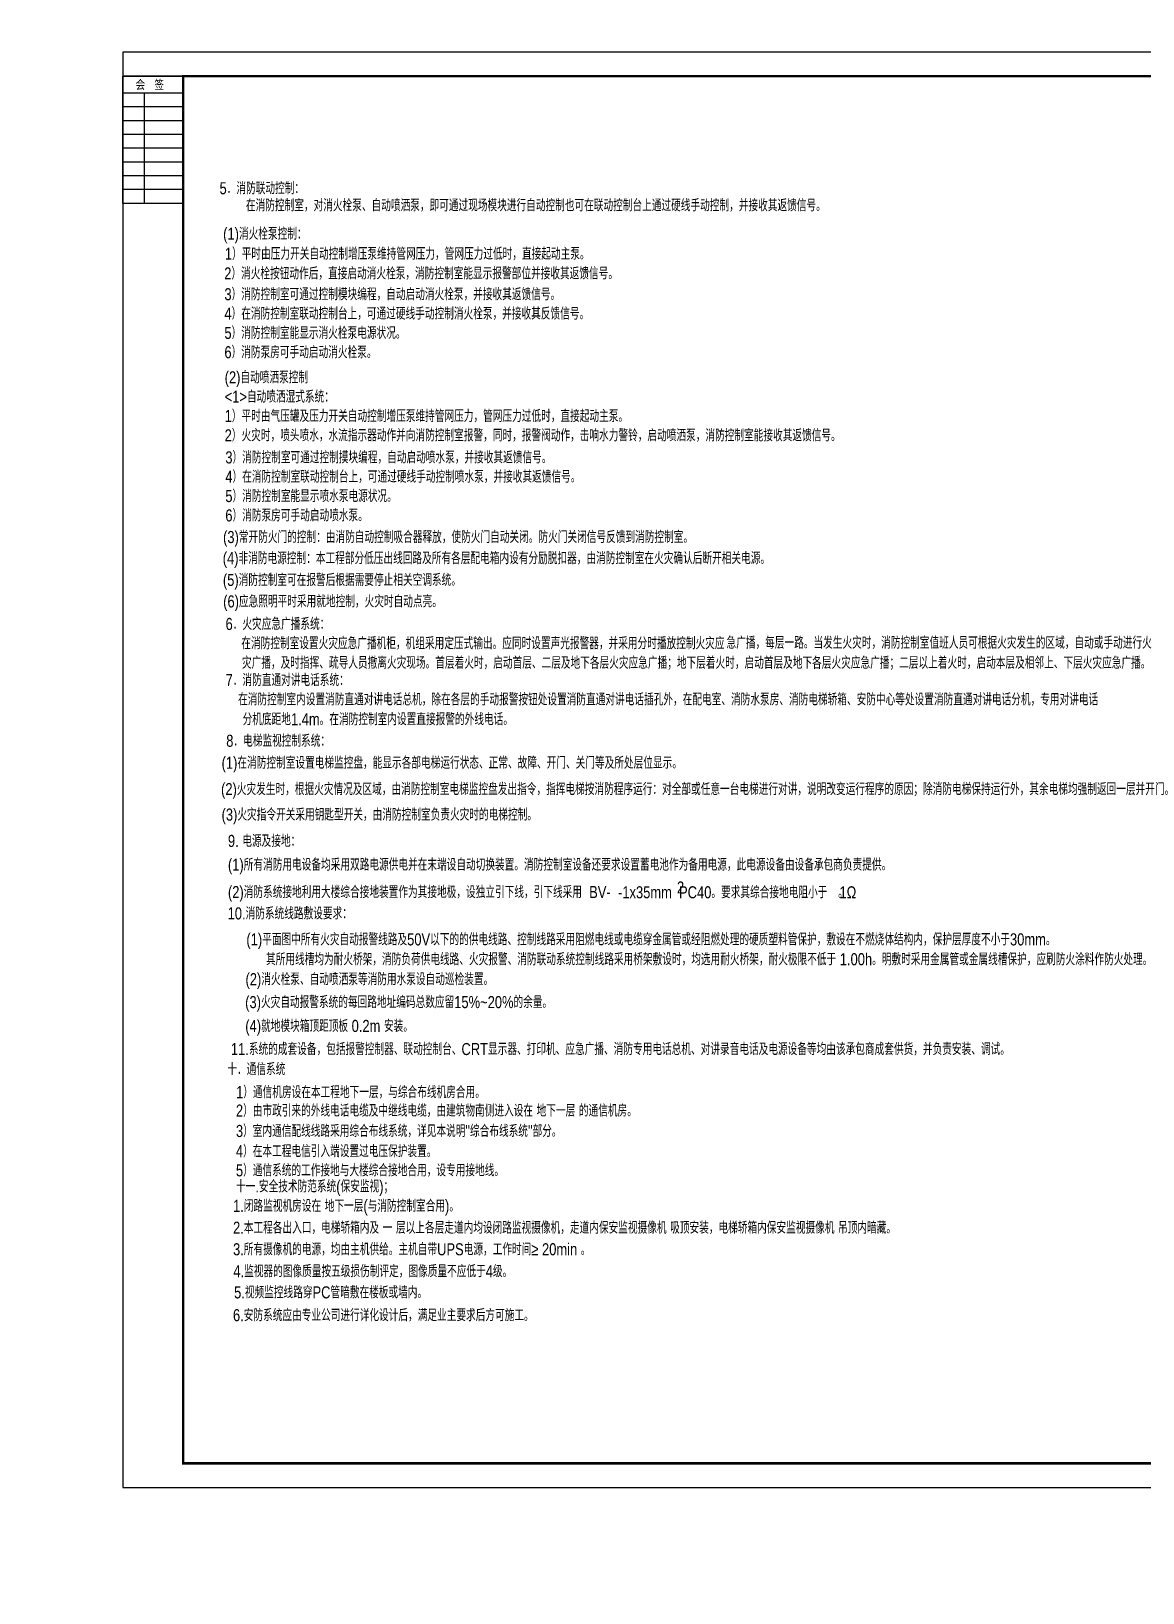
# Model space of a CAD drawing. Extents: x 2166032 to 5302137, y 581493 to 2416206.
# Drawn here: x 2799633 to 2845640, y 1180353 to 1244973 of the extents above; entities that cross this region are included whole.
import ezdxf

# ---------------------------------------------------------------- set-up
doc = ezdxf.new("R2010")
doc.units = 0
doc.header["$LTSCALE"] = 1000
doc.header["$MEASUREMENT"] = 0
for name, color, linetype in [('JZ', 7, 'Continuous'), ('PUB_TITLE', 137, 'Continuous'), ('TEL_TITLE', 7, 'Continuous')]:
    doc.layers.add(name, color=color, linetype=linetype)
doc.styles.add('BZHZ', font='!tssdeng.shx', dxfattribs={"width": 0.8, "bigfont": '!tssdchn.shx'})
doc.styles.add('TSSD_REIN', font='tssdeng.shx', dxfattribs={"width": 0.7, "bigfont": 'tssdchn.shx'})

# ---------------------------------------------------------------- blocks, each defined once
blk = doc.blocks.new('$会签栏$00000001')
at = {"layer": 'PUB_TITLE'}
for p, q in [((-52.6, 0), (-52.6, 25)), ((-46.9, 0), (-46.9, 25)), ((-41.2, 0), (-41.2, 25)), ((-35.5, 0), (-35.5, 25)), ((-29.8, 0), (-29.8, 25)), ((-24.1, 0), (-24.1, 25)), ((-18.4, 0), (-18.4, 25)), ((-12.7, 0), (-12.7, 25)), ((-7, 0), (-7, 25)), ((0, 0), (0, 25)), ((-52.6, 16), (-7, 16))]:
    blk.add_line(p, q, dxfattribs=at)
blk.add_lwpolyline([(0, 25), (0, 0), (-52.6, 0), (-52.6, 25)], close=True, dxfattribs=at)
at = {"layer": 'PUB_TITLE', "color": 0, "style": 'TSSD_REIN', "width": 0.75}
blk.add_text('会  签', height=4.219, rotation=270, dxfattribs=at).set_placement((-5.71, 19.67))

msp = doc.modelspace()

# ---------------------------------------------------------------- linework, layer by layer
msp.add_circle((2604640.5, 1020101.3), 438608.5)
at = {"layer": 'TEL_TITLE'}
msp.add_lwpolyline([(2803419.4, 1184709.5), (2887519.4, 1184709.5), (2887519.4, 1244109.5), (2803419.4, 1244109.5)], close=True, dxfattribs=at)
at = {"layer": 'TEL_TITLE', "const_width": 100}
msp.add_lwpolyline([(2805919.4, 1185709.5), (2886519.4, 1185709.5), (2886519.4, 1243109.5), (2805919.4, 1243109.5)], close=True, dxfattribs=at)

# ---------------------------------------------------------------- block references
at = {"layer": 'PUB_TITLE', "xscale": 100, "yscale": 100, "zscale": 100, "rotation": 90}
msp.add_blockref('$会签栏$00000001', (2805919.4, 1243109.5), dxfattribs=at)

# ---------------------------------------------------------------- texts
at = {"layer": 'JZ', "ltscale": 1000, "style": 'BZHZ', "width": 0.8}
for s, p in [('5．消防联动控制：', (2807427.3, 1238226.3)), ('在消防控制室，对消火栓泵、自动喷洒泵，即可通过现场模块进行自动控制也可在联动控制台上通过硬线手动控制，并接收其返馈信号。', (2808518.8, 1237518.3)), ('(1)消火栓泵控制：', (2807576.1, 1236341.5)), ('1）平时由压力开关自动控制增压泵维持管网压力，管网压力过低时，直接起动主泵。', (2807647.5, 1235514)), ('2）消火栓按钮动作后，直接启动消火栓泵，消防控制室能显示报警部位并接收其返馈信号。', (2807621.2, 1234700.5)), ('3）消防控制室可通过控制模块编程，自动启动消火栓泵，并接收其返馈信号。', (2807628.8, 1233838.5)), ('4）在消防控制室联动控制台上，可通过硬线手动控制消火栓泵，并接收其反馈信号。', (2807628.8, 1233038.5)), ('5）消防控制室能显示消火栓泵电源状况。', (2807628.8, 1232238.5)), ('6）消防泵房可手动启动消火栓泵。', (2807628.8, 1231438.5)), ('(2)自动喷洒泵控制', (2807639.1, 1230399.2)), ('<1>自动喷洒湿式系统：', (2807639.1, 1229599.2)), ('1）平时由气压罐及压力开关自动控制增压泵维持管网压力，管网压力过低时，直接起动主泵。', (2807639.1, 1228799.2)), ('2）火灾时，喷头喷水，水流指示器动作并向消防控制室报警，同时，报警阀动作，击响水力警铃，启动喷洒泵，消防控制室能接收其返馈信号。', (2807639.1, 1227999.2)), ('3）消防控制室可通过控制摸块编程，自动启动喷水泵，并接收其返馈信号。', (2807666.9, 1227087.3)), ('4）在消防控制室联动控制台上，可通过硬线手动控制喷水泵，并接收其返馈信号。', (2807666.9, 1226287.3)), ('5）消防控制室能显示喷水泵电源状况。', (2807666.9, 1225487.3)), ('6）消防泵房可手动启动喷水泵。', (2807666.9, 1224687.3)), ('(3)常开防火门的控制：由消防自动控制吸合器释放，使防火门自动关闭。防火门关闭信号反馈到消防控制室。', (2807572.5, 1223791.2)), ('(4)非消防电源控制：本工程部分低压出线回路及所有各层配电箱内设有分励脱扣器，由消防控制室在火灾确认后断开相关电源。', (2807558.9, 1222917.1)), ('(5)消防控制室可在报警后根据需要停止相关空调系统。', (2807566.2, 1222015.6)), ('(6)应急照明平时采用就地控制，火灾时自动点亮。', (2807577.4, 1221128)), ('6．火灾应急广播系统：', (2807676.4, 1220193.8)), ('在消防控制室设置火灾应急广播机柜，机组采用定压式输出。应同时设置声光报警器，并采用分时播放控制火灾应', (2808329.8, 1219397.1)), ('急广播，每层一路。当发生火灾时，消防控制室值班人员可根据火灾发生的区域，自动或手动进行火', (2828411.4, 1219417.2)), ('灾广播，及时指挥、疏导人员撤离火灾现场。首层着火时，启动首层、二层及地下各层火灾应急广播；地下层着火时，启动首层及地下各层火灾应急广播；二层以上着火时，启动本层及相邻上、下层火灾应急广播。', (2808356.1, 1218587.1)), ('7．消防直通对讲电话系统：', (2807678.3, 1217871.2)), (' 在消防控制室内设置消防直通对讲电话总机，除在各层的手动报警按钮处设置消防直通对讲电话插孔外，在配电室、消防水泵房、消防电梯轿箱、安防中心等处设置消防直通对讲电话分机，专用对讲电话', (2808047.3, 1217071.2)), ('分机底距地1.4m。在消防控制室内设置直接报警的外线电话。', (2808383, 1216252.6)), ('8．电梯监视控制系统：', (2807704.2, 1215360.1)), ('(1)在消防控制室设置电梯监控盘，能显示各部电梯运行状态、正常、故障、开门、关门等及所处层位显示。', (2807512.3, 1214449.3)), ('(2)火灾发生时，根据火灾情况及区域，由消防控制室电梯监控盘发出指令，指挥电梯按消防程序运行：对全部或任意一台电梯进行对讲，说明改变运行程序的原因；除消防电梯保持运行外，其余电梯均强制返回一层并开门。', (2807489.4, 1213361)), ('(3)火灾指令开关采用钥匙型开关，由消防控制室负责火灾时的电梯控制。', (2807511.1, 1212304.7)), ('9. 电源及接地： ', (2807774.5, 1211214.9)), ('(1)所有消防用电设备均采用双路电源供电并在末端设自动切换装置。消防控制室设备还要求设置蓄电池作为备用电源，此电源设备由设备承包商负责提供。', (2807774.5, 1210234.2)), ('2', (2826359.5, 1209290.5)), ('(2)消防系统接地利用大楼综合接地装置作为其接地极，设独立引下线，引下线采用  BV-', (2807774.5, 1209099.6)), ('-1x35mm  PC40。要求其综合接地电阻小于   。', (2823920.1, 1209090.7)), ('1Ω', (2833085.4, 1209087.8)), ('10.消防系统线路敷设要求：', (2807761.3, 1208217.2)), ('(1)平面图中所有火灾自动报警线路及50V以下的的供电线路、控制线路采用阻燃电线或电缆穿金属管或经阻燃处理的硬质塑料管保护，敷设在不燃烧体结构内，保护层厚度不小于30mm。', (2808538.3, 1207141.7)), ('其所用线槽均为耐火桥架，消防负荷供电线路、火灾报警、消防联动系统控制线路采用桥架敷设时，均选用耐火桥架，耐火极限不低于 1.00h。明敷时采用金属管或金属线槽保护，应刷防火涂料作防火处理。', (2809350.9, 1206320.1)), ('(2)消火栓泵、自动喷洒泵等消防用水泵设自动巡检装置。', (2808501.7, 1205494.8)), ('(3)火灾自动报警系统的每回路地址编码总数应留15%~20%的余量。', (2808487.7, 1204545.7)), ('(4)就地模块箱顶距顶板 0.2m 安装。', (2808492.5, 1203559)), ('11.系统的成套设备，包括报警控制器、联动控制台、CRT显示器、打印机、应急广播、消防专用电话总机、对讲录音电话及电源设备等均由该承包商成套供货，并负责安装、调试。', (2807897.5, 1202603.2)), ('十．通信系统', (2807750.5, 1201772.5)), ('1）通信机房设在本工程地下一层，与综合布线机房合用。', (2808113.3, 1200818.6)), ('2）由市政引来的外线电话电缆及中继线电缆，由建筑物南侧进入设在 地下一层 的通信机房。', (2808105.5, 1200055.6)), ('3）室内通信配线线路采用综合布线系统，详见本说明"综合布线系统"部分。', (2808105.5, 1199212.7)), ('4）在本工程电信引入端设置过电压保护装置。', (2808105.5, 1198378.4)), ('5）通信系统的工作接地与大楼综合接地合用，设专用接地线。', (2808105.5, 1197584.9)), ('十一.安全技术防范系统(保安监视)；', (2808108.8, 1196919.4)), ('1.闭路监视机房设在 地下一层(与消防控制室合用)。', (2807986.2, 1196115.4)), ('2.本工程各出入口，电梯轿箱内及 一 层以上各层走道内均设闭路监视摄像机，走道内保安监视摄像机 吸顶安装，电梯轿箱内保安监视摄像机 吊顶内暗藏。', (2807986.2, 1195209.8)), ('3.所有摄像机的电源，均由主机供给。主机自带UPS电源，工作时间≥ 20min 。', (2807986.2, 1194317.1)), ('4.监视器的图像质量按五级损伤制评定，图像质量不应低于4级。', (2807999.4, 1193409.7)), ('5.视频监控线路穿PC管暗敷在楼板或墙内。', (2808030, 1192534.5)), ('6.安防系统应由专业公司进行详化设计后，满足业主要求后方可施工。', (2807983.2, 1191590.7))]:
    msp.add_text(s, height=500, dxfattribs=at).set_placement(p)

doc.saveas('drawing.dxf')
